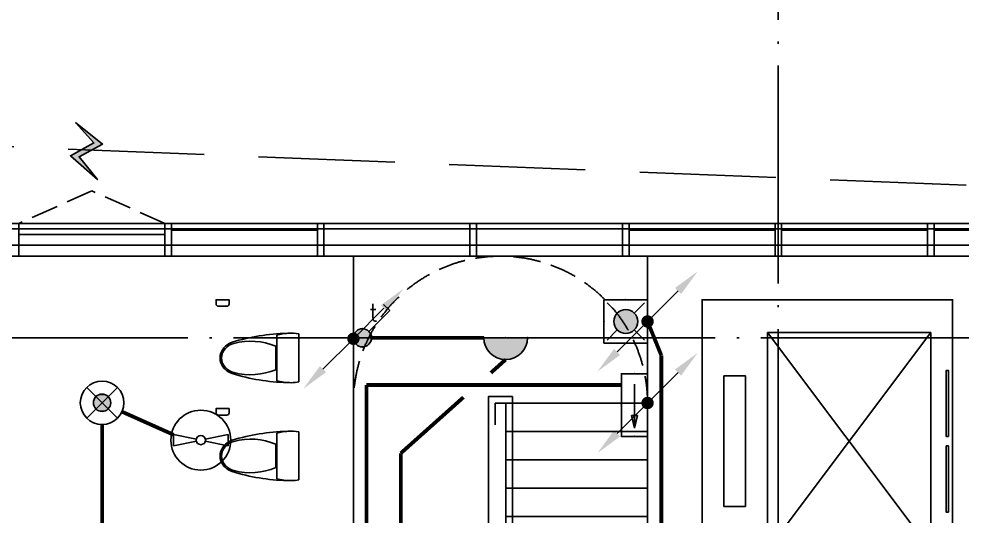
# Model space of a CAD drawing. Extents: x -2209072 to 495824, y -92434 to 572724.
# Drawn here: x 196242 to 204899, y 106662 to 111230 of the extents above; entities that cross this region are included whole.
import ezdxf
from ezdxf.enums import TextEntityAlignment as Align
from ezdxf.xclip import XClip

# ---------------------------------------------------------------- set-up
doc = ezdxf.new("R2010")
doc.units = 0
doc.header["$LTSCALE"] = 1000
doc.header["$MEASUREMENT"] = 0
for name, pattern in [('6#7#幕墙$0$DASH', [0.35, 0.25, -0.1]), ('DASH', [0.35, 0.25, -0.1]), ('X-104 6#7#平面$0$DOTE', [2.4200000000000004, 2, -0.2, 0.02, -0.2]), ('梯段6、7$0$DASH', [0.35, 0.25, -0.1])]:
    doc.linetypes.add(name, pattern=pattern)
doc.layers.get('0').update_dxf_attribs({"linetype": 'CONTINUOUS'})
doc.layers.get('Defpoints').update_dxf_attribs({"linetype": 'CONTINUOUS'})
for name, color, linetype in [('6#7#幕墙$0$04-电动窗', 1, 'CONTINUOUS'), ('6#7#幕墙$0$A-C_玻璃幕墙', 140, 'CONTINUOUS'), ('6#7#幕墙$0$A-C_窗', 140, 'CONTINUOUS'), ('6#7#幕墙$0$A-O_屋面', 201, 'CONTINUOUS'), ('6#7#幕墙$0$A-TECH_结构', 21, 'CONTINUOUS'), ('6#7#幕墙$0$A-金属背板', 30, 'CONTINUOUS'), ('EQUIP-动力', 3, 'CONTINUOUS'), ('EQUIP-照明', 3, 'CONTINUOUS'), ('LWIRE', 4, 'CONTINUOUS'), ('WIRE-应急', 2, 'DASH'), ('WIRE-照明', 1, 'CONTINUOUS'), ('X-104 6#7#平面$0$A-E_电梯', 171, 'CONTINUOUS'), ('X-104 6#7#平面$0$A-I_卫-洁具', 241, 'CONTINUOUS'), ('X-104 6#7#平面$0$A-TECH_结构', 21, 'CONTINUOUS'), ('X-104 6#7#平面$0$A_AXIS-轴线', 36, 'X-104 6#7#平面$0$DOTE'), ('X-104 6#7#平面$0$A_STR-砌块墙', 121, 'CONTINUOUS'), ('梯段6、7$0$A-E_楼梯', 171, 'CONTINUOUS')]:
    doc.layers.add(name, color=color, linetype=linetype)
doc.styles.add('_TEL_DIM', font='SIMPLEX', dxfattribs={"width": 0.8, "height": 3.5, "bigfont": 'HZTXT'})
doc.styles.get("Standard").update_dxf_attribs({"font": 'gbenor.shx', "bigfont": 'gbcbig.shx'})

# ---------------------------------------------------------------- blocks, each defined once
blk = doc.blocks.new('梯段6、7')
at = {"color": 8, "linetype": '梯段6、7$0$DASH'}
for centre, radius, start, end in [((49800.00311367554, 3400.000000096537), 1350.000000000002, 0, 180), ((49800.00311367547, -6699.999999936466), 1350.000000000002, 0, 180), ((49800.00311367059, -9819.999999936525), 1350.000000000002, 180, 0), ((49800.00311368037, -16500.0036340596), 1350.000000000002, 0, 180), ((49800.00311366576, -19819.99999996959), 1350, 180, 0), ((20965.47970799168, -27260.00000000224), 1649.999999999774, 0, 180), ((49800.00311367547, -27020.00000000259), 1350.000000000002, 0, 180), ((20965.47970799194, -29600.00000000259), 1649.999999999774, 180, 0), ((49800.00311363724, -29879.99050598426), 1350.000000000002, 180, 0), ((49800.00311368033, -57378.12996616081), 1350.000000000002, 0, 180), ((20965.47970799173, -58198.12996616081), 1649.999999999778, 0, 180), ((49800.00311367551, -59458.12996616078), 1350.000000000002, 180, 0), ((20965.47970799188, -60358.12996616084), 1649.999999999774, 180, 0), ((49800.00311367546, -67528.12996619378), 1350.000000000002, 0, 180), ((20965.47970799168, -68018.12996619346), 1649.999999999774, 0, 180), ((49800.00311367064, -70128.1263565169), 1350.000000000002, 180, 0), ((20965.47970799194, -70358.12996619387), 1649.999999999774, 180, 0), ((49800.00311368039, -79978.12996622684), 1350.000000000002, 180, 0)]:
    blk.add_arc(centre, radius, start, end, dxfattribs=at)
at = {"layer": 'Defpoints'}
for points in [[(44800.0010378748, 6850.000000096596), (54800.00103786729, 6850.000000096537), (54800.00103786727, -3149.999999936525), (44800.00103787478, -3149.999999936525)], [(51150.00311368064, 4950.000000096508), (48450.0031136757, 4950.000000096596), (48450.00311367573, -1149.999999903375), (51150.00311368058, -1149.999999903463)], [(44800.00103787472, -3149.999999936583), (54800.00103786722, -3149.999999936525), (54800.00103786726, -13149.99999996959), (44800.00103787472, -13149.99999996953)], [(51150.00311368032, -5149.999999936583), (48450.00311367546, -5149.999999936525), (48450.00311367548, -11249.99999993655), (51150.00311368036, -11249.99999993652)], [(44800.00103787472, -13149.99999996953), (54800.00103786726, -13149.99999996959), (54800.00103786726, -23150.00000000259), (44800.00103787474, -23150.00000000259)], [(51150.00311367546, -15149.99999996956), (48450.00311367059, -15149.99999996956), (48450.00311367061, -21249.99999996959), (51150.00311367546, -21249.99999996959)], [(15665.47763219092, -23150.00000000268), (25665.47763218347, -23150.00000000265), (25665.47763218347, -33150.00000003559), (15665.47763219092, -33150.00000003568)], [(44800.00103787474, -23150.00000000259), (54800.00103786726, -23150.00000000259), (54800.00103786725, -33150.00000003568), (44800.00103787474, -33150.00000003565)], [(19315.47970798681, -24850.00000000265), (22615.47970799168, -24850.00000000265), (22615.47970799168, -31250.00000000268), (19315.47970798681, -31250.00000000259)], [(48450.00311367059, -25150.00000000265), (51150.00311367547, -25150.00000000259), (51150.00311367547, -31250.00000000256), (48450.00311367059, -31250.00000000265)], [(15665.47763219097, -53908.12996616078), (25665.47763218347, -53908.12996616078), (25665.47763218352, -63908.12996619384), (15665.47763219094, -63908.12996619381)], [(44800.00103787474, -53908.12996616081), (54800.00103786722, -53908.12996616078), (54800.00103786725, -63908.12996619381), (44800.00103787474, -63908.12996619381)], [(19315.4797079867, -55608.12996616084), (22615.47970799159, -55608.12996616084), (22615.47970799156, -62008.12996616084), (19315.4797079867, -62008.12996616078)], [(51150.00311368032, -55908.12996616081), (48450.00311367543, -55908.12996616081), (48450.00311367546, -62008.12996616078), (51150.00311368036, -62008.12996616084)], [(15665.47763219094, -63908.12996619381), (25665.47763218349, -63908.12996619381), (25665.47763218349, -73908.12996622684), (15665.47763219097, -73908.12996622687)], [(44800.00103787474, -63908.12996619381), (54800.00103786722, -63908.12996619381), (54800.00103786726, -73908.12996622684), (44800.00103787472, -73908.12996622684)], [(19315.4797079917, -65608.12996619387), (22615.47970799656, -65608.12996619387), (22615.47970799659, -72008.12996619387), (19315.47970799173, -72008.12996619387)], [(51150.00311368032, -65908.12996619381), (48450.00311367544, -65908.12996619387), (48450.00311367547, -72008.12996619384), (51150.00311368034, -72008.12996619384)], [(15665.477632191, -73908.12996622687), (25665.47763218349, -73908.12996622684), (25665.47763218352, -83908.1299662599), (15665.477632191, -83908.1299662599)], [(44800.00103787475, -73908.12996622687), (54800.00103786726, -73908.12996622684), (54800.00103786727, -83908.1299662599), (44800.00103787474, -83908.12996625988)], [(19315.47970798673, -75608.12996622693), (22615.47970799159, -75608.1299662269), (22615.47970799156, -82008.1299662269), (19315.47970798673, -82008.12996622693)], [(51150.00311368036, -75908.12996622687), (48450.00311367544, -75908.12996622684), (48450.00311367548, -82008.12996622684), (51150.00311368042, -82008.12996622684)]]:
    blk.add_lwpolyline(points, close=True, dxfattribs=at)
for points in [[(47328.13509098372, -61608.12996616078), (52127.8370705538, -61608.12996616078)], [(47328.13509098369, -71608.12996619378), (52127.83707055378, -71608.12996619378)], [(47328.13509098372, -81608.12996622687), (52127.83707055381, -81608.12996622678)]]:
    blk.add_lwpolyline(points, dxfattribs=at)
at = {"layer": '梯段6、7$0$A-E_楼梯'}
for p, q in [((49850.00311367544, -16499.99999996959), (49750.00311367054, -16499.99999996953)), ((49750.00311367055, -16699.99999996959), (49750.00311367054, -16499.99999996953)), ((49850.00311367547, -18516.5383014743), (49850.00311367544, -16499.99999996959)), ((49850.00311367544, -16499.99999996959), (51150.00311367548, -16499.99999996953)), ((49910.00311366803, -16699.99999996959), (49910.00311366802, -16499.99999996959)), ((49910.00311366802, -16499.99999996959), (51150.00311367548, -16499.99999996953)), ((51150.00311367546, -17892.53830147415), (51150.00311367547, -16699.99999996962)), ((49850.00311367544, -16759.99999996959), (51150.00311367548, -16759.99999996959)), ((49850.00311367547, -17019.99999996959), (51150.00311367548, -17019.99999996953)), ((49850.00311367546, -17279.99999996959), (51150.00311367546, -17279.99999996953)), ((49850.00311367548, -17539.99999996953), (51150.00311367546, -17539.99999996959)), ((49850.00311367548, -17799.99999996953), (51150.00311367547, -17799.99999996959)), ((50553.44414001248, -18178.8866088324), (51150.00311367548, -17892.53830147409)), ((50572.56100925029, -18280.63390858911), (51150.0031136755, -18003.46169846502)), ((51150.00311367546, -19819.99999996959), (51150.0031136755, -18003.46169846502)), ((49850.00311367548, -18059.99999996959), (50801.12457514326, -18059.99999996959)), ((50428.57100245611, -18349.74911185022), (50395.62278177442, -18174.38606236456)), ((50395.62278177442, -18174.38606236456), (50587.93096954554, -18362.43872390778)), ((50587.93096954554, -18362.43872390778), (50553.44414001248, -18178.8866088324)), ((49850.00311367548, -18516.53830147412), (50409.45413321827, -18248.00181209357)), ((50615.54831887432, -18259.9999999695), (51150.00311367544, -18259.99999996956)), ((49850.00311367546, -18319.99999996959), (50259.45790847656, -18319.99999996959)), ((49850.00311367547, -18627.46169846499), (50428.57100245611, -18349.74911185022)), ((50073.88165220765, -18519.99999996959), (51150.00311367547, -18519.99999996953)), ((49850.00311367548, -19819.99999996959), (49850.00311367547, -18627.46169846499)), ((49850.00311367547, -18779.99999996956), (51150.00311367548, -18779.9999999695)), ((49850.00311367544, -19039.99999996956), (51150.00311367546, -19039.99999996956)), ((49850.00311367547, -19299.9999999695), (51150.00311367546, -19299.99999996956)), ((49850.00311367547, -19559.99999996953), (51150.00311367546, -19559.99999996956)), ((49750.00311367058, -19819.99999996953), (49852.73716575759, -19819.99999996959)), ((49850.00311367548, -19819.99999996959), (51150.00311367546, -19819.99999996959)), ((49750.00311370398, -27020.00000000265), (49850.00311367061, -27020.00000000262)), ((65868.2518914072, -53274.68419681478), (106225.487226869, -53274.68419681478)), ((66772.08878844205, -53642.5220346525), (68592.08878844205, -54824.95446708499)), ((66706.71224821625, -53743.14960536809), (68845.65029137098, -55132.79230492283)), ((66838.5272855135, -56653.06257519309), (68977.46532866826, -55263.41987563836)), ((65909.85493770942, -56514.14365627419), (63784.49059929526, -56514.14365627422)), ((66542.08878844243, -56514.14365627422), (65909.85493770942, -56514.14365627419)), ((66572.08878844237, -56634.14365627416), (63784.49059929524, -56634.14365627419)), ((66542.08878844244, -56676.73623493291), (68845.650291371, -58173.33284546339)), ((66772.08878844205, -56683.06257519315), (68592.08878844205, -57865.49500762558)), ((66802.08878844243, -59524.68419681478), (64634.40468344954, -59524.68419681481)), ((66792.02932894987, -59524.68419681481), (106225.487226869, -59524.68419681478)), ((49690.00311367543, -78442.12996622684), (49690.00311367538, -77318.12996622623)), ((49690.00311367538, -77318.12996622623), (49910.00311367548, -77318.12996622623)), ((49750.00311367543, -78418.12996622687), (49750.0031136754, -77378.1299662262)), ((49750.0031136754, -77378.1299662262), (49850.00311367546, -77378.12996622626)), ((49850.00311367546, -77378.12996622626), (49850.0031136755, -80038.12996622667)), ((49910.00311367548, -77318.12996622623), (49910.00311367551, -80038.12996622667)), ((48450.0031136755, -80108.12996622684), (48450.0031136755, -80048.12996622681)), ((49910.00311367551, -80038.12996622667), (49850.0031136755, -80038.12996622667))]:
    blk.add_line(p, q, dxfattribs=at)
for points in [[(49690.00311363903, -19879.99999996962), (49910.00311363912, -19879.99999996976), (49910.00311366862, -16439.99999996953), (49690.00311366862, -16439.99999996962), (49690.00311363903, -19879.99999996962)], [(49690.00311370401, -29360.00000000262), (49690.00311370401, -26960.00000000262), (49910.00311370399, -26960.00000000265), (49910.00311370399, -29880.00000000265)], [(51150.00311363724, -29879.99050598429), (51150.00311367546, -29620.00000000262)], [(66542.08878844244, -53443.60311573357), (66542.08878844243, -53274.68419681478), (66153.67404060112, -53274.68419681475)], [(66542.08878844243, -53304.68419681478), (66542.08878844243, -53704.68419681481), (66342.08878844243, -53704.68419681475), (66342.08878844243, -53304.68419681478)], [(68882.08878844208, -54963.87338600389), (68882.08878844208, -54794.95446708493), (68622.08878844208, -54794.95446708496), (68622.08878844208, -54626.03554816605), (68362.08878844208, -54626.03554816605), (68362.08878844211, -54457.11662924709), (68102.0887884421, -54457.11662924706), (68102.08878844207, -54288.1977103283), (67842.08878844207, -54288.1977103283), (67842.0887884421, -54119.27879140934), (67582.08878844212, -54119.27879140931), (67582.08878844211, -53950.35987249037), (67322.0887884421, -53950.35987249043), (67322.0887884421, -53781.44095357147), (67062.08878844211, -53781.44095357147), (67062.08878844211, -53612.5220346525), (66802.08878844211, -53612.5220346525), (66802.08878844244, -53443.60311573357), (66542.08878844244, -53443.60311573357)], [(68852.08878844207, -54963.87338600389), (68852.08878844207, -54824.95446708496), (68592.08878844205, -54824.95446708499), (68592.08878844208, -54656.03554816602), (68332.0887884421, -54656.03554816602), (68332.08878844208, -54487.11662924715), (68072.08878844207, -54487.11662924712), (68072.0887884421, -54318.19771032827), (67812.08878844208, -54318.19771032827), (67812.08878844208, -54149.27879140939), (67552.0887884421, -54149.27879140936), (67552.0887884421, -53980.3598724904), (67292.08878844211, -53980.35987249037), (67292.08878844208, -53811.44095357152), (67032.08878844208, -53811.44095357152), (67032.08878844211, -53642.52203465253), (66772.08878844205, -53642.5220346525), (66772.08878844237, -53473.6031157336), (66542.08878844243, -53473.60311573363)], [(66802.08878844243, -56484.14365627419), (66802.08878844246, -56315.22473735522), (67062.08878844243, -56315.22473735525), (67062.08878844243, -56146.30581843632), (67322.08878844243, -56146.30581843635), (67322.08878844243, -55977.38689951738), (67582.08878844243, -55977.38689951738), (67582.08878844244, -55808.46798059859), (67842.08878844244, -55808.46798059857), (67842.08878844243, -55639.54906167966), (68102.08878844242, -55639.54906167966), (68102.0887884424, -55470.6301427607), (68362.08878844239, -55470.63014276072), (68362.0887884424, -55301.71122384179), (68622.08878844242, -55301.71122384173), (68622.0887884424, -55132.79230492286), (68882.0887884424, -55132.79230492288), (68882.08878844208, -54963.87338600389), (69142.08878844205, -54963.87338600389)], [(66832.08878844243, -56484.14365627419), (66832.08878844243, -56345.22473735528), (67092.08878844243, -56345.22473735528), (67092.08878844244, -56176.30581843635), (67352.08878844244, -56176.30581843635), (67352.08878844243, -56007.38689951741), (67612.08878844243, -56007.38689951741), (67612.0887884424, -55838.46798059862), (67872.08878844243, -55838.46798059862), (67872.08878844242, -55669.54906167963), (68132.08878844242, -55669.54906167963), (68132.0887884424, -55500.63014276072), (68392.0887884424, -55500.6301427607), (68392.0887884424, -55331.71122384176), (68652.08878844242, -55331.71122384176), (68652.08878844242, -55162.79230492283), (68912.08878844246, -55162.79230492286), (68912.08878844211, -54993.87338600386), (69142.08878844207, -54993.87338600386)], [(69112.08878844214, -54993.87338600389), (69112.08878844214, -55393.87338600386), (68912.08878844214, -55393.87338600386), (68912.08878844211, -54993.87338600386)], [(68882.0887884421, -58004.41392654451), (68882.08878844208, -57835.49500762558), (68622.08878844208, -57835.49500762558), (68622.08878844212, -57666.57608870658), (68362.0887884421, -57666.57608870664), (68362.0887884421, -57497.65716978774), (68102.08878844211, -57497.65716978774), (68102.08878844211, -57328.73825086886), (67842.08878844211, -57328.73825086886), (67842.08878844211, -57159.81933194998), (67582.0887884421, -57159.81933194996), (67582.08878844211, -56990.90041303099), (67322.08878844211, -56990.90041303099), (67322.0887884421, -56821.98149411209), (67062.08878844211, -56821.98149411211), (67062.08878844211, -56653.06257519312), (66802.08878844211, -56653.06257519309), (66802.08878844243, -56484.14365627419), (66542.08878844244, -56484.14365627422)], [(68852.08878844207, -58004.41392654454), (68852.08878844208, -57865.49500762555), (68592.08878844205, -57865.49500762558), (68592.08878844208, -57696.57608870661), (68332.0887884421, -57696.57608870658), (68332.08878844207, -57527.65716978771), (68072.08878844207, -57527.65716978771), (68072.08878844208, -57358.73825086889), (67812.08878844208, -57358.73825086886), (67812.0887884421, -57189.81933194996), (67552.08878844207, -57189.81933195001), (67552.08878844208, -57020.90041303102), (67292.08878844208, -57020.90041303105), (67292.08878844211, -56851.98149411209), (67032.08878844211, -56851.98149411209), (67032.08878844208, -56683.06257519312), (66772.08878844205, -56683.06257519315), (66772.08878844237, -56514.14365627425), (66542.08878844243, -56514.14365627422)], [(66772.08878844237, -56514.14365627468), (66772.08878844239, -56914.14365627471), (66572.08878844237, -56914.14365627468), (66572.08878844239, -56514.14365627465)], [(66802.08878844243, -59524.68419681478), (66802.08878844246, -59355.76527789584), (67062.08878844244, -59355.76527789584), (67062.08878844242, -59186.84635897691), (67322.08878844243, -59186.84635897694), (67322.08878844243, -59017.927440058), (67582.08878844243, -59017.927440058), (67582.08878844243, -58849.00852113913), (67842.08878844244, -58849.00852113916), (67842.08878844242, -58680.08960222028), (68102.08878844243, -58680.08960222028), (68102.0887884424, -58511.17068330129), (68362.0887884424, -58511.17068330132), (68362.08878844243, -58342.25176438238), (68622.08878844242, -58342.25176438235), (68622.08878844242, -58173.33284546345), (68882.08878844243, -58173.33284546342), (68882.0887884421, -58004.41392654451), (69142.08878844208, -58004.41392654451)]]:
    blk.add_lwpolyline(points, dxfattribs=at)
for p in [(66792.02932894988, -53443.60311573368), (66792.02932894985, -53612.52203465265), (66792.02932894988, -53781.44095357158), (66792.02932894988, -53950.35987249043), (66792.02932894987, -54119.27879140942), (66792.02932894987, -54288.1977103283), (66792.02932894988, -54457.1166292472), (66792.02932894985, -54626.03554816614), (66792.02932894985, -54794.9544670851), (66792.02932894985, -54963.87338600395), (66792.02932894987, -55132.79230492294), (66792.02932894987, -55301.71122384182), (66792.02932894988, -55470.63014276075), (66792.02932894985, -55639.54906167969), (66792.02932894987, -55808.46798059859), (66792.02932894987, -55977.3868995175), (66792.02932894987, -56146.30581843641), (66792.02932894987, -56315.22473735534), (66792.02932894988, -56484.14365627425), (66792.02932894987, -56653.06257519315), (66792.02932894985, -56821.98149411211), (66792.02932894987, -56990.90041303099), (66792.02932894988, -57159.8193319499), (66792.02932894985, -57328.73825086886), (66792.02932894987, -57497.65716978777), (66792.0293289499, -57666.57608870664), (66792.02932894985, -57835.49500762561), (66792.02932894985, -58004.41392654451), (66792.02932894985, -58173.33284546342), (66792.02932894987, -58342.25176438238), (66792.02932894985, -58511.17068330126), (66792.02932894988, -58680.08960222019), (66792.02932894985, -58849.00852113913), (66792.02932894987, -59017.92744005803), (66792.02932894985, -59186.84635897694), (66792.02932894984, -59355.7652778959)]:
    blk.add_point(p, dxfattribs=at)
blk = doc.blocks.new('A-电梯2623')
for p, q in [((-574.9999999895263, 1900.00000002848), (-574.9999999895263, 2100.00000002848)), ((-574.9999999895263, 2100.00000002848), (624.999999989519, 2100.000000027956)), ((624.999999989519, 2100.000000027956), (624.999999989519, 1900.000000028014)), ((624.999999989519, 1900.000000028014), (-574.9999999895263, 1900.00000002848)), ((-975.0000000027976, 200.0000000191685), (-975.000000002332, 1700.000000013753)), ((-975.000000002332, 1700.000000013753), (1025.000000002092, 1700.000000013055)), ((1025.000000002092, 1700.000000013055), (-975.0000000027976, 200.0000000191685)), ((1025.00000000151, 200.00000001847), (-975.000000002332, 1700.000000013753)), ((1025.000000002092, 1700.000000013055), (1025.00000000151, 200.00000001847)), ((1025.00000000151, 200.00000001847), (-975.0000000027976, 200.0000000191685))]:
    blk.add_line(p, q)
for points in [[(-1275, 0), (1324.999999999998, 0), (1325, 2299.999999999998), (-1275, 2299.999999999998)], [(-625.0000000000091, 38.08112883746435), (-625.0000000000091, 58.97966308710966), (-18.33333333334485, 58.97966308710966), (-18.33333333334485, 38.08112883746435)], [(68.33333333205337, 38.08112883718422), (68.33333333205337, 58.97966308682953), (674.9999999999982, 58.97966308682953), (674.9999999999982, 38.08112883718422)]]:
    blk.add_lwpolyline(points, close=True)
blk = doc.blocks.new('X-104 6#7#平面$0$hgfasg')
for p, q in [((-209.53125, 202.5), (209.53125, 202.5)), ((107.6506163835293, 211.7636099999945), (-107.650638883526, 211.7636099999945)), ((-220.78125, 0), (220.78125, 0))]:
    blk.add_line(p, q)
blk.add_lwpolyline([(-209.53125, 202.5), (-220.9312574999931, 151.5815775000083), (-226.3893074999942, 102.226364999995), (-226.3893074999942, 50.1765075000003), (-220.78125, 0)])
for centre, radius, start, end in [((12.18639293921296, 562.4982811024092), 163.5812782416205, 110.4523908064364, 162.7522599272803), ((-1.124999835155904e-05, 580.3665348804789), 128.7061108459815, 46.85426460163555, 133.1457353983645), ((0, 595.1750179040682), 128.7061108459815, 69.54760919356356, 110.4523908064364), ((-12.18639293921296, 562.4982811024092), 163.5812782416205, 17.24774007271973, 69.54760919356356), ((1596.893304158017, 70.5022373952088), 1822.905267548176, 162.7522599272803, 178.7776319832778), ((23.26483596065373, 555.5449209055951), 162.7261878014058, 133.1457353983645, 165.2214349415254), ((-23.26485846065043, 555.5449209055951), 162.7261878014058, 14.77856505847465, 46.85426460163555), ((-1596.893304158017, 70.5022373952088), 1822.905267548176, 1.222368016722242, 17.24774007271973), ((448.2021256943117, 443.44170022248), 602.2018211347165, 165.2214349415254, 202.6262561226716), ((-448.2021481943084, 443.44170022248), 602.2018211347165, 337.3737438773284, 14.77856505847465), ((-236.25, 76.1718824999989), 463.3354349999999, 7.739946000358616, 15.82198200030497), ((-236.25, 76.1718824999989), 463.3354349999999, 350.5376780003206, 7.739946000358616)]:
    blk.add_arc(centre, radius, start, end)
blk = doc.blocks.new('X-104 6#7#平面$0$dsgdfg')
at = {"layer": 'X-104 6#7#平面$0$A_AXIS-轴线'}
for points in [[(25200.00000000012, -4500.000000000728), (25200, 60899.99999999919)], [(-4000.000000000058, 19199.99999999916), (114299.9999999999, 19199.99999999849)]]:
    blk.add_lwpolyline(points, dxfattribs=at)
blk = doc.blocks.new('X-104 6#7#平面$0$esafrg')
at = {"layer": 'X-104 6#7#平面$0$A-TECH_结构'}
blk.add_lwpolyline([(0, 21299.99999999962), (0, 0), (51799.99999999953, 0), (51799.99999999953, 21299.99999999962)], close=True, dxfattribs=at)
blk = doc.blocks.new('6#7#幕墙$0$$TCHSYS$WIN2D')
for p, q in [((-0.5, 0.5), (0.5, 0.5)), ((-0.5, 0.5), (-0.4999999999999999, -0.5)), ((0.5, 0.5), (0.4999999999999998, -0.5)), ((0.5, 0.1666666666666666), (-0.5, 0.1666666666666666)), ((0.5, -0.1666666666666667), (-0.5, -0.1666666666666667)), ((-0.4999999999999999, -0.5), (0.5, -0.5))]:
    blk.add_line(p, q)
blk = doc.blocks.new('6#7#幕墙$0$开启扇')
at = {"layer": '6#7#幕墙$0$04-电动窗'}
h = blk.add_hatch(color=1, dxfattribs=at)
h.dxf.hatch_style = 1
h.paths.add_polyline_path([(821.6062940545053, 978.427971974045), (650.8488076965987, 789.7622141640757), (867.35250232217, 672.4239701773629), (619.2655377878946, 452.7957594048355), (787.9690910027966, 662.5106454425556), (571.4653963772253, 779.8488894292684)])
at = {"layer": '6#7#幕墙$0$04-电动窗', "color": 1}
blk.add_lwpolyline([(821.6062940545053, 978.427971974045), (650.8488076965987, 789.7622141640757), (867.35250232217, 672.4239701773629), (619.2655377878946, 452.7957594048355), (787.9690910027966, 662.5106454425556), (571.4653963772253, 779.8488894292684), (821.6062940545053, 978.427971974045)], close=True, dxfattribs=at)
at = {"layer": '6#7#幕墙$0$A-C_窗', "linetype": '6#7#幕墙$0$DASH'}
blk.add_lwpolyline([(0, 49.99999999714782), (669.9999999999964, 349.9999999971478), (1340, 49.99999999714782)], dxfattribs=at)
at = {"layer": '6#7#幕墙$0$A-C_窗', "xscale": -1340, "yscale": 300, "zscale": 1340, "rotation": 180}
blk.add_blockref('6#7#幕墙$0$$TCHSYS$WIN2D', (670, -100), dxfattribs=at)
blk = doc.blocks.new('*U1967')
blk.add_lwpolyline([(-1359.990942135801, -7.544262916781008e-05), (-19.99094168885267, -0.0006168169202283025), (-19.99094168885267, -150.0006168169202), (-1359.990942135801, -150.0000754426292)], close=True)
blk = doc.blocks.new('6#7#幕墙')
at = {"layer": '6#7#幕墙$0$A-C_玻璃幕墙'}
blk.add_lwpolyline([(177012.0235199615, 109350.0204729496), (177012.0235199615, 87450.00682431013), (229412.0235199612, 87450.00682431024), (229412.0235199613, 109350.0068243099), (177012.0235199615, 109350.0068243098)], dxfattribs=at)
for points in [[(197582.0235199342, 109350.0068243098), (197642.0235199342, 109350.0068243098), (197642.0235199345, 109049.9931757514), (197582.0235199345, 109049.9931757514)], [(198982.0235199342, 109350.0068243098), (199042.0235199342, 109350.0068243098), (199042.0235199345, 109049.9931757514), (198982.0235199345, 109049.9931757514)], [(200382.0235199342, 109350.0068243098), (200442.0235199342, 109350.0068243098), (200442.0235199345, 109049.9931757514), (200382.0235199345, 109049.9931757514)], [(201782.0235199342, 109350.0068243098), (201842.0235199342, 109350.0068243098), (201842.0235199345, 109049.9931757514), (201782.0235199345, 109049.9931757514)], [(203182.0235199342, 109350.0068243098), (203242.0235199342, 109350.0068243098), (203242.0235199345, 109049.9931757514), (203182.0235199345, 109049.9931757514)], [(204582.0235199342, 109350.0068243098), (204642.0235199342, 109350.0068243098), (204642.0235199345, 109049.9931757514), (204582.0235199345, 109049.9931757514)], [(177062.0235199615, 109300.0068243098), (177062.0235199615, 87500.00682431013), (229362.0235199611, 87500.00682431024), (229362.0235199613, 109300.0068243099)], [(177212.0235199615, 109150.0068243098), (177212.0235199615, 87650.00682431013), (229212.0235199611, 87650.00682431024), (229212.0235199613, 109150.0068243099)]]:
    blk.add_lwpolyline(points, close=True, dxfattribs=at)
at = {"layer": '6#7#幕墙$0$A-O_屋面', "linetype": '6#7#幕墙$0$DASH', "ltscale": 5}
blk.add_lwpolyline([(213680.4288032954, 109350.0068243065), (174412.0235199528, 110930.0068242995), (174412.0235199528, 86150.00682429949), (214712.023519951, 86150.00682429943), (214712.023519951, 87450.01048181727)], dxfattribs=at)
at = {"layer": '6#7#幕墙$0$A-TECH_结构'}
blk.add_lwpolyline([(177312.0235199615, 109050.0068243098), (177312.0235199615, 87750.00682431013), (229112.0235199611, 87750.00682431024), (229112.0235199613, 109050.0068243099)], close=True, dxfattribs=at)
at = {"layer": '6#7#幕墙$0$A-金属背板'}
for points in [[(198982.1839800607, 109300.0003943027), (198982.1839800607, 109290.0003943027), (197642.0394441714, 109290.0003943031), (197642.0394441714, 109300.0003943032)], [(203182.1832214919, 109300.0003942864), (203182.1832214919, 109290.0003942864), (201842.0386856025, 109290.0003942868), (201842.0386856025, 109300.0003942869)], [(204582.1839800607, 109300.0003943272), (204582.1839800607, 109290.0003943271), (203242.0394441714, 109290.0003943275), (203242.0394441714, 109300.0003943276)], [(205982.0235199342, 109300.0068243098), (205982.0235199342, 109290.0068243098), (204642.0394441714, 109290.0003943276), (204642.0394441714, 109300.0003943276)]]:
    blk.add_lwpolyline(points, close=True, dxfattribs=at)
at = {"layer": '6#7#幕墙$0$A-C_玻璃幕墙', "xscale": -1, "rotation": 359.9999999999999}
blk.add_blockref('6#7#幕墙$0$开启扇', (197582.023520249, 109300.0000000082), dxfattribs=at)
at = {"layer": '6#7#幕墙$0$A-C_玻璃幕墙', "rotation": 359.9980808591542}
blk.add_blockref('*U1967', (200402.0144615404, 109299.9682371988), dxfattribs=at)
blk = doc.blocks.new('X-104 6#7#平面')
at = {"layer": 'X-104 6#7#平面$0$A-I_卫-洁具'}
for points in [[(198071.9119842001, 108590.1215913755), (198151.9119842001, 108590.1215913755, 0.414213562373095), (198171.9119842001, 108610.1215913755), (198171.9119842001, 108650.1215913755), (198051.9119842001, 108650.1215913755), (198051.9119842001, 108610.1215913755, 0.414213562373095)], [(198071.9120736737, 107590.1316664557), (198151.9120736737, 107590.1316664557, 0.414213562373095), (198171.9120736737, 107610.1316664557), (198171.9120736737, 107650.1316664557), (198051.9120736737, 107650.1316664557), (198051.9120736737, 107610.1316664557, 0.414213562373095)]]:
    blk.add_lwpolyline(points, format="xyb", close=True, dxfattribs=at)
for name, p in [('6#7#幕墙', (0, 0)), ('X-104 6#7#平面$0$dsgdfg', (178011.9014389009, 89100.14331225841))]:
    blk.add_blockref(name, p)
ref = blk.add_blockref('梯段6、7', (150862.0210300108, 124199.9864521946))
XClip(ref).set_block_clipping_path([(48450.003113670595, -21249.999999969554), (51150.003113675455, -15149.999999969554)])
at = {"layer": 'X-104 6#7#平面$0$A-E_电梯', "rotation": 90}
blk.add_blockref('A-电梯2623', (204811.9264538175, 107325.129615747), dxfattribs=at)
at = {"layer": 'X-104 6#7#平面$0$A-I_卫-洁具', "ltscale": 0.1, "extrusion": (0, 0, -1), "zscale": -1, "rotation": 270}
for p in [(-198811.9264537212, 108115.1305403337), (-198811.9264537212, 107215.1305403337)]:
    blk.add_blockref('X-104 6#7#平面$0$hgfasg', p, dxfattribs=at)
at = {"layer": 'X-104 6#7#平面$0$A_STR-砌块墙'}
blk.add_blockref('X-104 6#7#平面$0$esafrg', (177311.9203960663, 87750.12283854658), dxfattribs=at)
blk = doc.blocks.new('$equip$00001168')
blk.add_line((-0.5, 0), (0.5, 0))
blk.add_arc((0, 0), 0.5, 180, 0)
for p in [(-0.5, 0), (0, 0), (0.5, 0), (0, -0.5)]:
    blk.add_point(p)
for points in [[(0.4330127018911298, -0.25), (-0.4330127018911298, -0.25), (0.5, 0), (-0.5, 0)], [(0.25, -0.4330127018911298), (-0.25, -0.4330127018911298), (0.4330127018911298, -0.25), (-0.4330127018911298, -0.25)], [(0, -0.5), (0, -0.5), (0.25, -0.4330127018911298), (-0.25, -0.4330127018911298)]]:
    blk.add_solid(points)
at = {"flags": 9}
blk.add_attdef('A', (0, 0), '', height=2e-05, dxfattribs=at)
blk = doc.blocks.new('$equip$00001822')
for p, q in [((0.1473139127483591, 0.3556472460822988), (0.625, 0.8333333333339397)), ((0.625, 0.8333333333339397), (0.7664213562384248, 0.6919119770955149))]:
    blk.add_line(p, q)
blk.add_circle((0, 0.2083333333339397), 0.2083333333334168)
for p in [(0, 0.4166666666660603), (-0.2083333333357587, 0.2083333333339397), (-0.01544940226449398, 0.0005736313996749232), (0.2083333333357587, 0.2083333333339397)]:
    blk.add_point(p)
for points in [[(-0.1804219591213041, 0.312500000001819), (0.1804219591213041, 0.312500000001819), (-0.2083333333284827, 0.2083333333339397), (0.2083333333284827, 0.2083333333339397)], [(-0.1041666666715173, 0.3887552924552438), (0.1041666666715173, 0.3887552924552438), (-0.1804219591213041, 0.312500000001819), (0.1804219591213041, 0.312500000001819)], [(0, 0.4166666666660603), (0, 0.4166666666660603), (-0.1041666666715173, 0.3887552924552438), (0.1041666666715173, 0.3887552924552438)], [(-0.1804219591213041, 0.1041666666660603), (0.1804219591213041, 0.1041666666660603), (-0.2083333333284827, 0.2083333333339397), (0.2083333333284827, 0.2083333333339397)], [(-0.1041666666715173, 0.02791137421263556), (0.1041666666715173, 0.02791137421263556), (-0.1804219591213041, 0.1041666666660603), (0.1804219591213041, 0.1041666666660603)], [(0, 1.818989403545856e-12), (0, 1.818989403545856e-12), (-0.1041666666715173, 0.02791137421263556), (0.1041666666715173, 0.02791137421263556)]]:
    blk.add_solid(points)
at = {"color": 7, "style": '_TEL_DIM'}
blk.add_attdef('$TEXT$', text='', height=0.4, dxfattribs=at).set_placement((0.5805799275694881, 0.4645799965601327), align=Align.MIDDLE_CENTER)
at = {"color": 7, "style": '_TEL_DIM', "flags": 1}
blk.add_attdef('A', text='', height=2e-05, dxfattribs=at).set_placement((0, 0), align=Align.MIDDLE_CENTER)
blk = doc.blocks.new('$TelecSys$00000080')
for p, q in [((-0.7000000000007276, -0.7000000000007276), (0, 0)), ((0.1041666666678793, 0.1041666666660603), (0.1041666666678793, 0.1041666666660603)), ((-0.1041666666678793, -0.1041666666660603), (-0.1041666666678793, -0.1041666666660603))]:
    blk.add_line(p, q)
at = {"const_width": 0.1425}
blk.add_lwpolyline([(0.07125000000087311, 0, 1), (-0.07125000000087311, 0, 1)], format="xyb", close=True, dxfattribs=at)
blk.add_solid([(-0.6300000000010186, -0.7700000000004366), (-0.7700000000004366, -0.6299999999991996), (-1.150000000001455, -1.149999999999636)])
at = {"width": 0.8, "flags": 9}
blk.add_attdef('A', (0, 0), '', height=2e-05, rotation=180, dxfattribs=at)
blk = doc.blocks.new('$TelecSys$00000079')
for p, q in [((0.7000000000007276, 0.7000000000007276), (0, 0)), ((0.1041666666678793, 0.1041666666660603), (0.1041666666678793, 0.1041666666660603)), ((-0.1041666666678793, -0.1041666666660603), (-0.1041666666678793, -0.1041666666660603))]:
    blk.add_line(p, q)
at = {"const_width": 0.1425}
blk.add_lwpolyline([(-0.07125000000087311, 0, 1), (0.07125000000087311, 0, 1)], format="xyb", close=True, dxfattribs=at)
blk.add_solid([(0.6300000000010186, 0.7700000000004366), (0.7700000000004366, 0.6299999999991996), (1.150000000001455, 1.149999999999636)])
at = {"width": 0.8, "flags": 9}
blk.add_attdef('A', (0, 0), '', height=2e-05, dxfattribs=at)
blk = doc.blocks.new('$equip$00002604')
blk.add_hatch(color=256).paths.add_polyline_path([(0.2745181131831487, 0.5000125000005937, 1), (-0.2744993631858961, 0.5000125000005937, 1)])
for p, q in [((-0.4285620535811177, 0.9285839285730617), (-0.1940976152691292, 0.6941194902610732)), ((0.1941163652627438, 0.6941194902683492), (0.4285808035638183, 0.9285839285730617)), ((-0.4285620535811177, 0.07144107142812572), (-0.1940976152691292, 0.3059055097401142)), ((0.1941163652627438, 0.3059055097328383), (0.4285808035638183, 0.07144107142812572))]:
    blk.add_line(p, q)
at = {"const_width": 0.02}
blk.add_lwpolyline([(-0.4999906250013737, 1.000012500000594), (-0.4999906250013737, 1.250000059371814e-05), (0.5000093749986263, 1.250000059371814e-05), (0.5000093749986263, 1.000012500000594), (-0.4999906250013737, 1.000012500000594), (-0.4999906250013737, 1.250000059371814e-05)], dxfattribs=at)
blk.add_lwpolyline([(-0.4999906250013737, 1.000012500000594), (-0.4999906250013737, 1.250000059371814e-05), (0.5000093749986263, 1.250000059371814e-05), (0.5000093749986263, 1.000012500000594)], close=True)
blk.add_circle((9.374998626299202e-06, 0.5000125000005937), 0.2745087381843628)
for p in [(9.374998626299202e-06, 1.000012500000594), (-0.4999906250013737, 0.5000125000005937), (0.5000093749986263, 0.5000125000005937), (0, 0)]:
    blk.add_point(p)
at = {"color": 7, "style": '_TEL_DIM', "flags": 1}
blk.add_attdef('A', text='', height=2.5e-05, dxfattribs=at).set_placement((0, 0), align=Align.MIDDLE_CENTER)
blk = doc.blocks.new('$equip_U$00000292(HT0843)')
for p in [(9.374998626299202e-06, 1.000012500000594), (-0.4999906250013737, 0.5000125000005937), (0.5000093749986263, 0.5000125000005937)]:
    blk.add_point(p)
blk.add_blockref('$equip$00002604', (0, 0))
at = {"color": 7, "style": '_TEL_DIM', "flags": 1}
for tag in ['REMARK', 'A']:
    blk.add_attdef(tag, text='', height=2.5e-05, dxfattribs=at).set_placement((0, 0), align=Align.MIDDLE_CENTER)
blk = doc.blocks.new('$equip$00001149')
for p, q in [((-0.353553390592424, 0.353553390592424), (0.353553390592424, -0.353553390592424)), ((0.353553390592424, 0.353553390592424), (-0.353553390592424, -0.353553390592424))]:
    blk.add_line(p, q)
for radius in [0.5, 0.2]:
    blk.add_circle((0, 0), radius)
for points in [[(-0.1732050807586347, 0.09999999999854481), (0.1732050807586347, 0.09999999999854481), (-0.2000000000007276, 0), (0.2000000000007276, 0)], [(-0.1732050807586347, -0.09999999999854481), (0.1732050807586347, -0.09999999999854481), (-0.2000000000007276, 0), (0.2000000000007276, 0)], [(-0.09999999999854481, 0.1732050807586347), (0.09999999999854481, 0.1732050807586347), (-0.1732050807586347, 0.09999999999854481), (0.1732050807586347, 0.09999999999854481)], [(0, 0.2000000000007276), (0, 0.2000000000007276), (-0.09999999999854481, 0.1732050807586347), (0.09999999999854481, 0.1732050807586347)], [(-0.09999999999854481, -0.1732050807586347), (0.09999999999854481, -0.1732050807586347), (-0.1732050807586347, -0.09999999999854481), (0.1732050807586347, -0.09999999999854481)], [(0, -0.2000000000007276), (0, -0.2000000000007276), (-0.09999999999854481, -0.1732050807586347), (0.09999999999854481, -0.1732050807586347)]]:
    blk.add_solid(points)
at = {"flags": 9}
blk.add_attdef('A', (0, 0), '', height=2e-05, dxfattribs=at)
blk = doc.blocks.new('$equip$00001304')
for p, q in [((-0.625, -0.1302083333357587), (-0.625, 0.1302083333357587)), ((-0.625, 0.1302083333357587), (-0.1019771270548517, 0.02124523480597418)), ((0.625, 0.1302083333357587), (0.1019771270548517, 0.02124523480597418)), ((0.625, -0.1302083333357587), (0.625, 0.1302083333357587)), ((-0.1019771270548517, -0.02124523480597418), (-0.625, -0.1302083333357587)), ((0.1019771270548517, -0.02124523480597418), (0.625, -0.1302083333357587))]:
    blk.add_line(p, q)
for radius in [0.6875, 0.1041666666666797]:
    blk.add_circle((0, 0), radius)
at = {"flags": 9}
blk.add_attdef('A', (0, 0), '', height=2e-05, dxfattribs=at)
blk = doc.blocks.new('$equip$00002541')
blk.add_hatch(color=256).paths.add_polyline_path([(-0.2400000000016007, 0.3719999999993888), (-0.5280000000020664, 0.2999999999992724), (-0.2400000000016007, 0.227999999999156)])
for p, q in [((-0.7199999999975262, 0.5999999999949068), (-0.7199999999975262, 0)), ((0.7199999999975262, 0.5999999999949068), (-0.7199999999975262, 0.5999999999949068)), ((0.7199999999975262, 0), (0.7199999999975262, 0.5999999999949068)), ((-0.2400000000016007, 0.3719999999993888), (-0.5280000000020664, 0.2999999999992724)), ((-0.5280000000020664, 0.2999999999992724), (-0.2400000000016007, 0.227999999999156)), ((-0.2400000000016007, 0.3719999999993888), (-0.2400000000016007, 0.227999999999156)), ((-0.7199999999975262, 0), (0.7199999999975262, 0))]:
    blk.add_line(p, q)
at = {"color": 7}
blk.add_line((-0.4800000000032014, 0.2999999999992724), (0.4800000000032014, 0.2999999999992724), dxfattribs=at)
at = {"const_width": 0.03}
blk.add_lwpolyline([(-0.7199999999975262, 0.5999999999949068), (-0.7199999999975262, 0), (0.7199999999975262, 0), (0.7199999999975262, 0.5999999999949068), (-0.7199999999975262, 0.5999999999949068), (-0.7199999999975262, 0)], dxfattribs=at)
for p in [(0, 0.5999999999949068), (-0.7199999999975262, 0.2999999999956344), (0.7199999999975262, 0.2999999999956344), (0, 0)]:
    blk.add_point(p)
at = {"color": 7, "style": '_TEL_DIM', "flags": 1}
blk.add_attdef('A', text='', height=2e-05, dxfattribs=at).set_placement((0, 0), align=Align.MIDDLE_CENTER)

msp = doc.modelspace()

# ---------------------------------------------------------------- linework, layer by layer
at = {"layer": 'WIRE-应急', "linetype": 'DASH', "const_width": 35}
for points in [[(202137.7346753252, 108139.9045418686), (202012.0045282264, 108450.0234883564)], [(202137.7346753252, 104287.0460538398), (202137.7346753252, 108139.9045418686)], [(201772.0107482126, 107866.2783138299), (199432.0113787299, 107866.2783138299)], [(199432.0113787299, 104838.0350487036), (199432.0113787299, 107866.2783138299)]]:
    msp.add_lwpolyline(points, dxfattribs=at)
at = {"layer": 'WIRE-照明', "linetype": 'Continuous', "const_width": 35}
for points in [[(200509.6323280586, 108300.0272980194), (199478.6711948885, 108300.0272980194)], [(200573.9620494774, 107978.77831383), (200709.6323280585, 108100.0272980194)], [(199747.3215569758, 107240.0069259191), (200322.2006604246, 107753.77831383)], [(197662.1613074964, 107409.4289793517), (197188.3371173703, 107621.525674045)], [(197005.7910945075, 107503.2382773384), (197005.7910945075, 106201.2692553509)], [(199747.3215569758, 104380.0069259191), (199747.3215569758, 107240.0069259191)]]:
    msp.add_lwpolyline(points, dxfattribs=at)

# ---------------------------------------------------------------- block references
msp.add_blockref('X-104 6#7#平面', (0, 0))
at = {"layer": 'EQUIP-动力', "xscale": 400, "yscale": 400, "zscale": 400}
msp.add_blockref('$equip$00001304', (197912.1613074964, 107360.1774851865), dxfattribs=at)
at = {"layer": 'EQUIP-照明', "xscale": 400, "yscale": 400, "zscale": 400, "rotation": 90}
for name, p in [('$equip_U$00000292(HT0843)', (202012.0045282264, 108450.0234883564)), ('$equip$00002541', (202012.0107482106, 107682.6289134073))]:
    msp.add_blockref(name, p, dxfattribs=at)
at = {"layer": 'EQUIP-照明'}
ref = msp.add_blockref('$equip$00001822', (199312.0045282216, 108300.0272980194), dxfattribs=dict(at, xscale=-400, yscale=400, zscale=400, rotation=270))
ref.add_attrib('$TEXT$', 't', dxfattribs={"layer": '0', "color": 7, "height": 160, "style": '_TEL_DIM'}).set_placement((199497.8365268456, 108532.2592690472), align=Align.MIDDLE_CENTER)
at = {"layer": 'EQUIP-照明', "xscale": 400, "yscale": 400, "zscale": 400}
for name, p in [('$equip$00001168', (200709.6323280585, 108300.0272980194)), ('$equip$00001149', (197005.7910945075, 107703.2382773384))]:
    msp.add_blockref(name, p, dxfattribs=at)
at = {"layer": 'LWIRE', "xscale": 400, "yscale": 400, "zscale": 400}
for name, p in [('$TelecSys$00000079', (202012.0045282264, 108450.0234883564)), ('$TelecSys$00000079', (199312.4465012253, 108291.4560188197)), ('$TelecSys$00000080', (202012.0045282264, 108450.0234883564)), ('$TelecSys$00000080', (199312.4465012253, 108291.4560188197)), ('$TelecSys$00000079', (202012.0039099876, 107701.3202796299)), ('$TelecSys$00000080', (202012.0039099876, 107701.3202796299))]:
    msp.add_blockref(name, p, dxfattribs=at)

doc.saveas('drawing.dxf')
